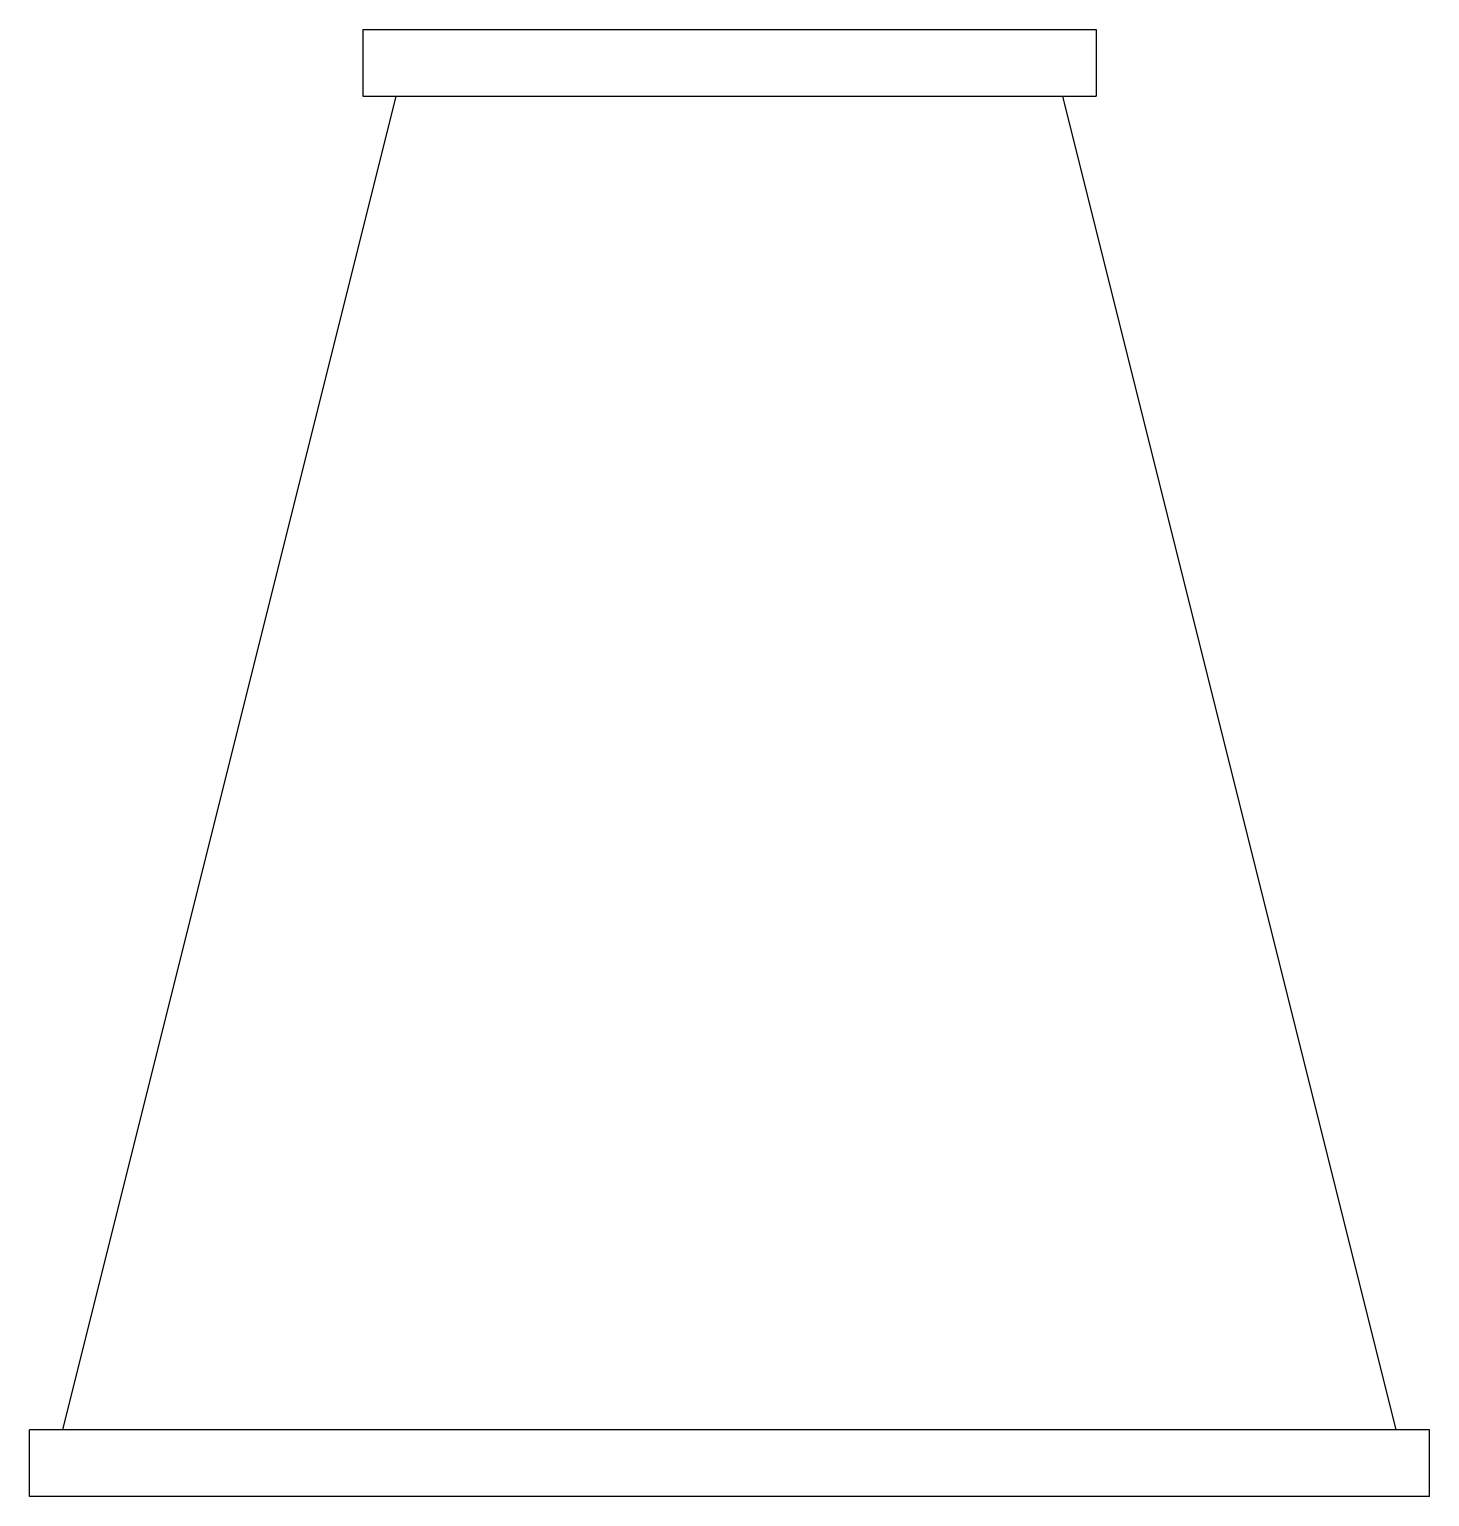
# Paper-space layout '_Top' of a CAD drawing. Header units: inches. Extents: x -10.5 to 10.5, y -21 to 1.
import ezdxf

# ---------------------------------------------------------------- set-up
doc = ezdxf.new("R2010")
doc.units = ezdxf.units.IN
doc.header["$MEASUREMENT"] = 0

psp = doc.layouts.new('_Top')

# ---------------------------------------------------------------- linework, layer by layer
at = {"color": 7, "linetype": 'Continuous', "lineweight": 25}
for p, q in [((-5.5, 1), (-5.5, 0)), ((-5.5, 1), (5.5, 1)), ((5.5, 1), (5.5, 0)), ((-10, -20), (-5, 0)), ((-5.5, 0), (5.5, 0)), ((10, -20), (5, 0)), ((10.5, -20), (-10.5, -20)), ((-10.5, -21), (-10.5, -20)), ((10.5, -21), (10.5, -20)), ((10.5, -21), (-10.5, -21))]:
    psp.add_line(p, q, dxfattribs=at)

doc.saveas('drawing.dxf')
